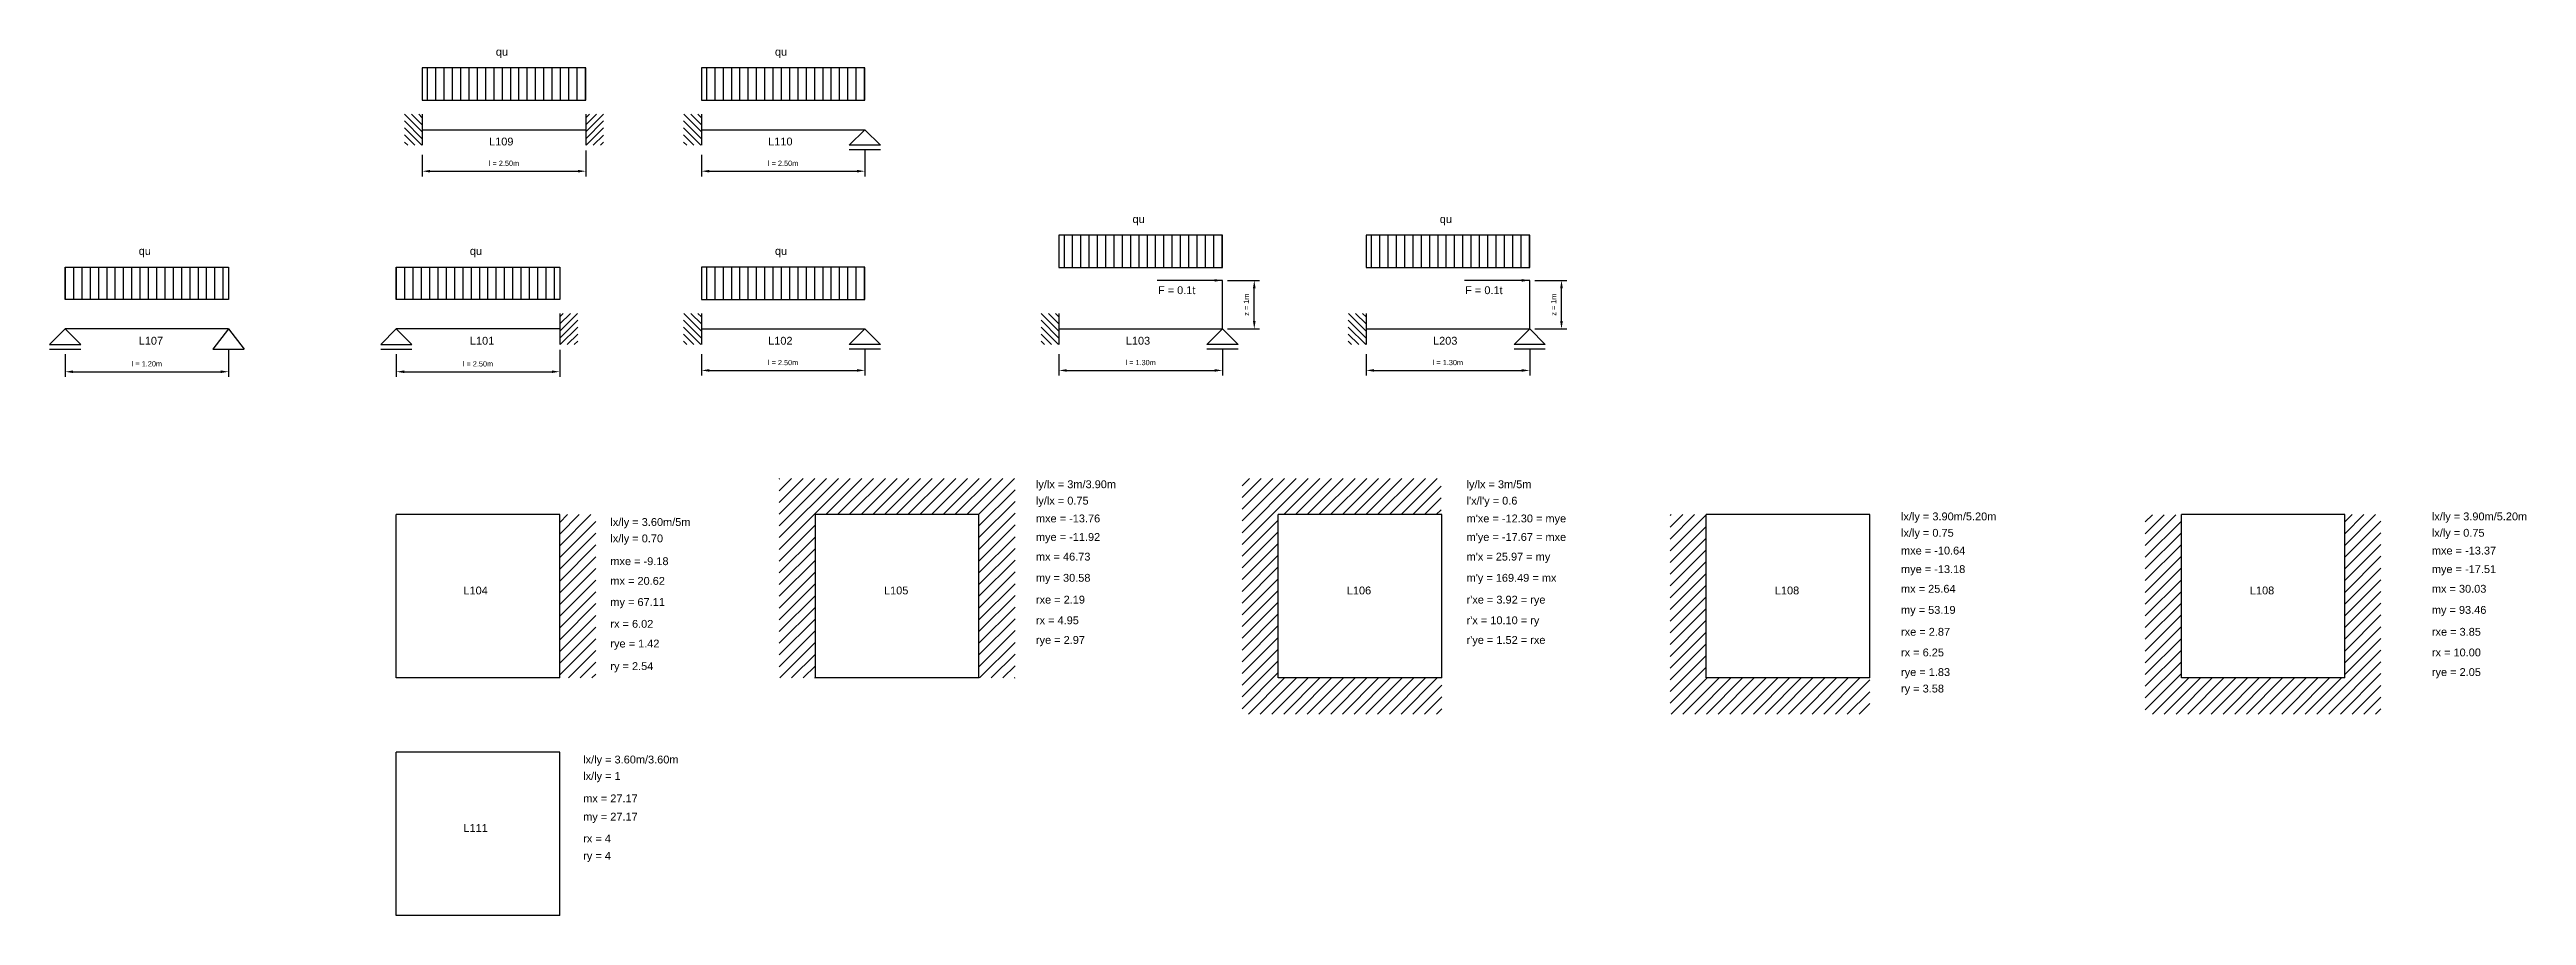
# Model space of a CAD drawing. Header units: millimetres. Extents: x 803.48 to 808.21, y 623.94 to 625.59.
import ezdxf

# ---------------------------------------------------------------- set-up
doc = ezdxf.new("R2010")
doc.units = ezdxf.units.MM
doc.layers.add('texto', color=7, linetype='Continuous')
doc.styles.get("Standard").update_dxf_attribs({"font": 'arial.ttf'})
doc.dimstyles.new('ISO-25', dxfattribs={"dimtxt": 2.5, "dimasz": 2.5, "dimexe": 1.25, "dimexo": 0.625, "dimtad": 1, "dimtxsty": 'Standard', "dimcen": 2.5, "dimadec": 0, "dimazin": 0, "dimtfac": 1, "dimtmove": 0, "dimatfit": 3, "dimfxl": 0, "dimarcsym": 0})

# ---------------------------------------------------------------- blocks, each defined once
blk = doc.blocks.new('*D1')
at = {"layer": 'Defpoints', "color": 0}
for p in [(804.1387, 625.0205), (804.4512, 625.029), (804.4512, 624.9771)]:
    blk.add_point(p, dxfattribs=at)
at = {"layer": 'texto', "color": 0, "lineweight": -2}
for p, q in [((804.1387, 625.0105), (804.1387, 624.9671)), ((804.4512, 625.019), (804.4512, 624.9671)), ((804.1537, 624.9771), (804.4362, 624.9771))]:
    blk.add_line(p, q, dxfattribs=at)
at = {"layer": 'texto', "color": 0}
for points in [[(804.1537, 624.9796), (804.1537, 624.9746), (804.1387, 624.9771)], [(804.4362, 624.9796), (804.4362, 624.9746), (804.4512, 624.9771)]]:
    blk.add_solid(points, dxfattribs=at)
at = {"layer": 'texto', "color": 0, "insert": (804.2949, 624.9921), "char_height": 0.01, "attachment_point": 5}
blk.add_mtext('l = 2.50m', dxfattribs=at)
blk = doc.blocks.new('*D2')
at = {"layer": 'Defpoints', "color": 0}
for p in [(804.7221, 625.0205), (805.0346, 625.029), (805.0346, 624.9796)]:
    blk.add_point(p, dxfattribs=at)
at = {"layer": 'texto', "color": 0, "lineweight": -2}
for p, q in [((804.7221, 625.0105), (804.7221, 624.9696)), ((805.0346, 625.019), (805.0346, 624.9696)), ((804.7371, 624.9796), (805.0196, 624.9796))]:
    blk.add_line(p, q, dxfattribs=at)
at = {"layer": 'texto', "color": 0}
for points in [[(804.7371, 624.9821), (804.7371, 624.9771), (804.7221, 624.9796)], [(805.0196, 624.9821), (805.0196, 624.9771), (805.0346, 624.9796)]]:
    blk.add_solid(points, dxfattribs=at)
at = {"layer": 'texto', "color": 0, "insert": (804.8783, 624.9946), "char_height": 0.01, "attachment_point": 5}
blk.add_mtext('l = 2.50m', dxfattribs=at)
blk = doc.blocks.new('*D3')
at = {"layer": 'Defpoints', "color": 0}
for p in [(805.4058, 625.0205), (805.7183, 625.029), (805.7183, 624.9796)]:
    blk.add_point(p, dxfattribs=at)
at = {"layer": 'texto', "color": 0, "lineweight": -2}
for p, q in [((805.4058, 625.0105), (805.4058, 624.9696)), ((805.7183, 625.019), (805.7183, 624.9696)), ((805.4208, 624.9796), (805.7033, 624.9796))]:
    blk.add_line(p, q, dxfattribs=at)
at = {"layer": 'texto', "color": 0}
for points in [[(805.4208, 624.9821), (805.4208, 624.9771), (805.4058, 624.9796)], [(805.7033, 624.9821), (805.7033, 624.9771), (805.7183, 624.9796)]]:
    blk.add_solid(points, dxfattribs=at)
at = {"layer": 'texto', "color": 0, "insert": (805.562, 624.9946), "char_height": 0.01, "attachment_point": 5}
blk.add_mtext('l = 1.30m', dxfattribs=at)
blk = doc.blocks.new('*D4')
at = {"layer": 'Defpoints', "color": 0}
for p in [(805.7183, 625.1519), (805.7792, 625.1519), (805.7183, 625.0589)]:
    blk.add_point(p, dxfattribs=at)
at = {"layer": 'texto', "color": 0, "lineweight": -2}
for p, q in [((805.7283, 625.1519), (805.7892, 625.1519)), ((805.7792, 625.0739), (805.7792, 625.1369)), ((805.7283, 625.0589), (805.7892, 625.0589))]:
    blk.add_line(p, q, dxfattribs=at)
at = {"layer": 'texto', "color": 0}
for points in [[(805.7767, 625.1369), (805.7817, 625.1369), (805.7792, 625.1519)], [(805.7767, 625.0739), (805.7817, 625.0739), (805.7792, 625.0589)]]:
    blk.add_solid(points, dxfattribs=at)
at = {"layer": 'texto', "color": 0, "insert": (805.7642, 625.1054), "char_height": 0.01, "attachment_point": 5, "rotation": 90}
blk.add_mtext('z = 1m', dxfattribs=at)
blk = doc.blocks.new('*D6')
at = {"layer": 'Defpoints', "color": 0}
for p in [(806.3058, 625.1519), (806.3667, 625.1519), (806.3058, 625.0589)]:
    blk.add_point(p, dxfattribs=at)
at = {"layer": 'texto', "color": 0, "lineweight": -2}
for p, q in [((806.3158, 625.1519), (806.3767, 625.1519)), ((806.3667, 625.0739), (806.3667, 625.1369)), ((806.3158, 625.0589), (806.3767, 625.0589))]:
    blk.add_line(p, q, dxfattribs=at)
at = {"layer": 'texto', "color": 0}
for points in [[(806.3642, 625.1369), (806.3692, 625.1369), (806.3667, 625.1519)], [(806.3642, 625.0739), (806.3692, 625.0739), (806.3667, 625.0589)]]:
    blk.add_solid(points, dxfattribs=at)
at = {"layer": 'texto', "color": 0, "insert": (806.3517, 625.1054), "char_height": 0.01, "attachment_point": 5, "rotation": 90}
blk.add_mtext('z = 1m', dxfattribs=at)
blk = doc.blocks.new('*D5')
at = {"layer": 'Defpoints', "color": 0}
for p in [(805.9933, 625.0205), (806.3058, 625.029), (806.3058, 624.9796)]:
    blk.add_point(p, dxfattribs=at)
at = {"layer": 'texto', "color": 0, "lineweight": -2}
for p, q in [((805.9933, 625.0105), (805.9933, 624.9696)), ((806.3058, 625.019), (806.3058, 624.9696)), ((806.0083, 624.9796), (806.2908, 624.9796))]:
    blk.add_line(p, q, dxfattribs=at)
at = {"layer": 'texto', "color": 0}
for points in [[(806.0083, 624.9821), (806.0083, 624.9771), (805.9933, 624.9796)], [(806.2908, 624.9821), (806.2908, 624.9771), (806.3058, 624.9796)]]:
    blk.add_solid(points, dxfattribs=at)
at = {"layer": 'texto', "color": 0, "insert": (806.1495, 624.9946), "char_height": 0.01, "attachment_point": 5}
blk.add_mtext('l = 1.30m', dxfattribs=at)
blk = doc.blocks.new('*D7')
at = {"layer": 'Defpoints', "color": 0}
for p in [(803.5055, 625.0205), (803.818, 625.029), (803.818, 624.9771)]:
    blk.add_point(p, dxfattribs=at)
at = {"layer": 'texto', "color": 0, "lineweight": -2}
for p, q in [((803.5055, 625.0105), (803.5055, 624.9671)), ((803.818, 625.019), (803.818, 624.9671)), ((803.5205, 624.9771), (803.803, 624.9771))]:
    blk.add_line(p, q, dxfattribs=at)
at = {"layer": 'texto', "color": 0}
for points in [[(803.5205, 624.9796), (803.5205, 624.9746), (803.5055, 624.9771)], [(803.803, 624.9796), (803.803, 624.9746), (803.818, 624.9771)]]:
    blk.add_solid(points, dxfattribs=at)
at = {"layer": 'texto', "color": 0, "insert": (803.6618, 624.9922), "char_height": 0.01, "attachment_point": 5}
blk.add_mtext('l = 1.20m', dxfattribs=at)
blk = doc.blocks.new('*D8')
at = {"layer": 'Defpoints', "color": 0}
for p in [(804.7221, 625.4018), (805.0346, 625.4103), (805.0346, 625.3608)]:
    blk.add_point(p, dxfattribs=at)
at = {"layer": 'texto', "color": 0, "lineweight": -2}
for p, q in [((804.7221, 625.3918), (804.7221, 625.3508)), ((805.0346, 625.4003), (805.0346, 625.3508)), ((804.7371, 625.3608), (805.0196, 625.3608))]:
    blk.add_line(p, q, dxfattribs=at)
at = {"layer": 'texto', "color": 0}
for points in [[(804.7371, 625.3633), (804.7371, 625.3583), (804.7221, 625.3608)], [(805.0196, 625.3633), (805.0196, 625.3583), (805.0346, 625.3608)]]:
    blk.add_solid(points, dxfattribs=at)
at = {"layer": 'texto', "color": 0, "insert": (804.8783, 625.3759), "char_height": 0.01, "attachment_point": 5}
blk.add_mtext('l = 2.50m', dxfattribs=at)
blk = doc.blocks.new('*D9')
at = {"layer": 'Defpoints', "color": 0}
for p in [(804.1884, 625.4018), (804.5009, 625.4103), (804.5009, 625.3608)]:
    blk.add_point(p, dxfattribs=at)
at = {"layer": 'texto', "color": 0, "lineweight": -2}
for p, q in [((804.1884, 625.3918), (804.1884, 625.3508)), ((804.5009, 625.4003), (804.5009, 625.3508)), ((804.2034, 625.3608), (804.4859, 625.3608))]:
    blk.add_line(p, q, dxfattribs=at)
at = {"layer": 'texto', "color": 0}
for points in [[(804.2034, 625.3633), (804.2034, 625.3583), (804.1884, 625.3608)], [(804.4859, 625.3633), (804.4859, 625.3583), (804.5009, 625.3608)]]:
    blk.add_solid(points, dxfattribs=at)
at = {"layer": 'texto', "color": 0, "insert": (804.3446, 625.3759), "char_height": 0.01, "attachment_point": 5}
blk.add_mtext('l = 2.50m', dxfattribs=at)

msp = doc.modelspace()

# ---------------------------------------------------------------- hatches: boundary and pattern name
h = msp.add_hatch()
h.set_pattern_fill('LINE', color=256, scale=0.005, angle=90, style=0)
h.set_pattern_definition([(90, (1072.835348, 577.043488), (0.015875, 1e-18), [])])
h.paths.add_polyline_path([(804.5009, 625.4968), (804.5009, 625.5585), (804.1884, 625.5585), (804.1884, 625.4968)])
h = msp.add_hatch()
h.set_pattern_fill('LINE', color=256, scale=0.005, angle=90, style=0)
h.set_pattern_definition([(90, (1073.369062, 577.043488), (0.015875, 1e-18), [])])
h.paths.add_polyline_path([(805.0346, 625.4968), (805.0346, 625.5585), (804.7221, 625.5585), (804.7221, 625.4968)])
h = msp.add_hatch()
h.set_pattern_fill('LINE', color=256, scale=0.003, angle=45, style=0)
h.set_pattern_definition([(135, (1072.835348, 577.043488), (0.0067351921, 0.0067351921), [])])
h.paths.add_polyline_path([(804.1541, 625.4701), (804.1884, 625.4701), (804.1884, 625.4103), (804.1541, 625.4103)])
h = msp.add_hatch()
h.set_pattern_fill('LINE', color=256, scale=0.003, angle=45, style=0)
h.set_pattern_definition([(45, (535.853873, 577.043488), (-0.0067351921, 0.0067351921), [])])
h.paths.add_polyline_path([(804.5351, 625.4701), (804.5009, 625.4701), (804.5009, 625.4103), (804.5351, 625.4103)])
h = msp.add_hatch()
h.set_pattern_fill('LINE', color=256, scale=0.003, angle=45, style=0)
h.set_pattern_definition([(135, (1073.369062, 577.043488), (0.0067351921, 0.0067351921), [])])
h.paths.add_polyline_path([(804.6878, 625.4701), (804.7221, 625.4701), (804.7221, 625.4103), (804.6878, 625.4103)])
h = msp.add_hatch()
h.set_pattern_fill('LINE', color=256, scale=0.005, angle=90, style=0)
h.set_pattern_definition([(90, (1074.052775, 576.72318), (0.015875, 1e-18), [])])
h.paths.add_polyline_path([(805.7183, 625.1765), (805.7183, 625.2382), (805.4058, 625.2382), (805.4058, 625.1765)])
h = msp.add_hatch()
h.set_pattern_fill('LINE', color=256, scale=0.005, angle=90, style=0)
h.set_pattern_definition([(90, (1074.640275, 576.72318), (0.015875, 1e-18), [])])
h.paths.add_polyline_path([(806.3058, 625.1765), (806.3058, 625.2382), (805.9933, 625.2382), (805.9933, 625.1765)])
h = msp.add_hatch()
h.set_pattern_fill('LINE', color=256, scale=0.005, angle=90, style=0)
h.set_pattern_definition([(90, (535.171023, 576.662257), (-0.015875, 1e-18), [])])
h.paths.add_polyline_path([(803.818, 625.1156), (803.818, 625.1772), (803.5055, 625.1772), (803.5055, 625.1156)])
h = msp.add_hatch()
h.set_pattern_fill('LINE', color=256, scale=0.005, angle=90, style=0)
h.set_pattern_definition([(90, (535.804182, 576.662257), (-0.015875, 1e-18), [])])
h.paths.add_polyline_path([(804.4512, 625.1156), (804.4512, 625.1772), (804.1387, 625.1772), (804.1387, 625.1156)])
h = msp.add_hatch()
h.set_pattern_fill('LINE', color=256, scale=0.005, angle=90, style=0)
h.set_pattern_definition([(90, (1073.369062, 576.662257), (0.015875, 1e-18), [])])
h.paths.add_polyline_path([(805.0346, 625.1156), (805.0346, 625.1772), (804.7221, 625.1772), (804.7221, 625.1156)])
h = msp.add_hatch()
h.set_pattern_fill('LINE', color=256, scale=0.003, angle=45, style=0)
h.set_pattern_definition([(45, (535.804182, 576.662257), (-0.0067351921, 0.0067351921), [])])
h.paths.add_polyline_path([(804.4855, 625.0888), (804.4512, 625.0888), (804.4512, 625.029), (804.4855, 625.029)])
h = msp.add_hatch()
h.set_pattern_fill('LINE', color=256, scale=0.003, angle=45, style=0)
h.set_pattern_definition([(135, (1073.369062, 576.662257), (0.0067351921, 0.0067351921), [])])
h.paths.add_polyline_path([(804.6878, 625.0888), (804.7221, 625.0888), (804.7221, 625.029), (804.6878, 625.029)])
h = msp.add_hatch()
h.set_pattern_fill('LINE', color=256, scale=0.003, angle=45, style=0)
h.set_pattern_definition([(135, (1074.052775, 576.662257), (0.0067351921, 0.0067351921), [])])
h.paths.add_polyline_path([(805.3715, 625.0888), (805.4058, 625.0888), (805.4058, 625.029), (805.3715, 625.029)])
h = msp.add_hatch()
h.set_pattern_fill('LINE', color=256, scale=0.003, angle=45, style=0)
h.set_pattern_definition([(135, (1074.640275, 576.662257), (0.0067351921, 0.0067351921), [])])
h.paths.add_polyline_path([(805.959, 625.0888), (805.9933, 625.0888), (805.9933, 625.029), (805.959, 625.029)])
h = msp.add_hatch()
h.set_pattern_fill('LINE', color=256, scale=0.005, angle=45, style=0)
h.paths.add_polyline_path([(804.871, 624.7727), (804.871, 624.7037), (804.871, 624.3912), (804.9401, 624.3912), (804.9401, 624.7037), (805.2526, 624.7037), (805.2526, 624.3912), (805.3217, 624.3912), (805.3217, 624.7037), (805.3217, 624.7727)])
h = msp.add_hatch()
h.set_pattern_fill('LINE', color=256, scale=0.005, angle=45, style=0)
h.paths.add_polyline_path([(805.756, 624.7727), (805.756, 624.7037), (805.756, 624.3221), (806.1376, 624.3221), (806.1376, 624.3912), (805.8251, 624.3912), (805.8251, 624.7037), (806.1367, 624.7037), (806.1367, 624.7727)])
h = msp.add_hatch()
h.set_pattern_fill('LINE', color=256, scale=0.005, angle=45, style=0)
h.paths.add_polyline_path([(804.4512, 624.3912), (804.5202, 624.3912), (804.5202, 624.7037), (804.4512, 624.7037)])
h = msp.add_hatch()
h.set_pattern_fill('LINE', color=256, scale=0.005, angle=45, style=0)
h.paths.add_polyline_path([(806.5745, 624.3221), (806.956, 624.3221), (806.956, 624.3912), (806.6435, 624.3912), (806.6435, 624.7037), (806.5745, 624.7037)])
h = msp.add_hatch()
h.set_pattern_fill('LINE', color=256, scale=0.005, angle=45, style=0)
h.paths.add_polyline_path([(807.5519, 624.7035), (807.4828, 624.7035), (807.4828, 624.3221), (807.9334, 624.3221), (807.9334, 624.7037), (807.8644, 624.7037), (807.8644, 624.3912), (807.5519, 624.3912)])

# ---------------------------------------------------------------- linework, layer by layer
for p, q in [((804.5009, 625.5585), (804.1884, 625.5585)), ((804.1884, 625.5585), (804.1884, 625.4968)), ((804.5009, 625.4968), (804.5009, 625.5585)), ((804.7221, 625.5585), (804.7221, 625.4968)), ((805.0346, 625.5585), (804.7221, 625.5585)), ((805.0346, 625.4968), (805.0346, 625.5585)), ((804.1884, 625.4968), (804.5009, 625.4968)), ((804.7221, 625.4968), (805.0346, 625.4968)), ((805.4058, 625.2382), (805.4058, 625.1765)), ((805.7183, 625.2382), (805.4058, 625.2382)), ((805.7183, 625.1765), (805.7183, 625.2382)), ((806.3058, 625.2382), (805.9933, 625.2382)), ((805.9933, 625.2382), (805.9933, 625.1765)), ((806.3058, 625.1765), (806.3058, 625.2382)), ((803.5055, 625.1156), (803.5055, 625.1772)), ((803.5055, 625.1772), (803.818, 625.1772)), ((803.818, 625.1772), (803.818, 625.1156)), ((804.1387, 625.1772), (804.4512, 625.1772)), ((804.1387, 625.1156), (804.1387, 625.1772)), ((804.4512, 625.1772), (804.4512, 625.1156)), ((805.0346, 625.1772), (804.7221, 625.1772)), ((804.7221, 625.1772), (804.7221, 625.1156)), ((805.0346, 625.1156), (805.0346, 625.1772)), ((805.4058, 625.1765), (805.7183, 625.1765)), ((805.9933, 625.1765), (806.3058, 625.1765)), ((805.7183, 625.0589), (805.7183, 625.1519)), ((806.3058, 625.0589), (806.3058, 625.1519)), ((803.818, 625.1156), (803.5055, 625.1156)), ((804.4512, 625.1156), (804.1387, 625.1156)), ((804.7221, 625.1156), (805.0346, 625.1156))]:
    msp.add_line(p, q)
at = {"lineweight": 30}
for p, q in [((804.1884, 625.4701), (804.1884, 625.4103)), ((804.5009, 625.4701), (804.5009, 625.4103)), ((804.7221, 625.4701), (804.7221, 625.4103)), ((804.1884, 625.4402), (804.5009, 625.4402)), ((804.7221, 625.4402), (805.0346, 625.4402)), ((805.0346, 625.4402), (805.0047, 625.4103)), ((805.0346, 625.4402), (805.0645, 625.4103)), ((805.0645, 625.4103), (805.0047, 625.4103)), ((805.0645, 625.4018), (805.0047, 625.4018)), ((804.4512, 625.0888), (804.4512, 625.029)), ((804.7221, 625.0888), (804.7221, 625.029)), ((805.4058, 625.0888), (805.4058, 625.029)), ((805.9933, 625.0888), (805.9933, 625.029)), ((803.5055, 625.0589), (803.4756, 625.029)), ((803.818, 625.0589), (803.5055, 625.0589)), ((803.5055, 625.0589), (803.5354, 625.029)), ((803.818, 625.0589), (803.7881, 625.0205)), ((803.818, 625.0589), (803.8479, 625.0205)), ((804.1387, 625.0589), (804.1088, 625.029)), ((804.1387, 625.0589), (804.1686, 625.029)), ((804.4512, 625.0589), (804.1387, 625.0589)), ((804.7221, 625.0589), (805.0346, 625.0589)), ((805.0346, 625.0589), (805.0047, 625.029)), ((805.0346, 625.0589), (805.0645, 625.029)), ((805.4058, 625.0589), (805.7183, 625.0589)), ((805.7183, 625.0589), (805.6884, 625.029)), ((805.7183, 625.0589), (805.7482, 625.029)), ((805.9933, 625.0589), (806.3058, 625.0589)), ((806.3058, 625.0589), (806.2759, 625.029)), ((806.3058, 625.0589), (806.3357, 625.029)), ((803.4756, 625.029), (803.5354, 625.029)), ((803.4756, 625.0205), (803.5354, 625.0205)), ((803.7881, 625.0205), (803.8479, 625.0205)), ((804.1088, 625.029), (804.1686, 625.029)), ((804.1088, 625.0205), (804.1686, 625.0205)), ((805.0645, 625.029), (805.0047, 625.029)), ((805.0645, 625.0205), (805.0047, 625.0205)), ((805.7482, 625.029), (805.6884, 625.029)), ((805.7482, 625.0205), (805.6884, 625.0205)), ((806.3357, 625.029), (806.2759, 625.029)), ((806.3357, 625.0205), (806.2759, 625.0205)), ((804.4512, 624.7037), (804.1387, 624.7037)), ((804.1387, 624.3912), (804.1387, 624.7037)), ((804.4512, 624.3912), (804.4512, 624.7037)), ((804.9401, 624.3912), (804.9401, 624.7037)), ((805.2526, 624.7037), (804.9401, 624.7037)), ((804.9401, 624.3912), (804.9401, 624.7037)), ((805.2526, 624.3912), (805.2526, 624.7037)), ((805.8251, 624.3912), (805.8251, 624.7037)), ((806.1376, 624.7037), (805.8251, 624.7037)), ((805.8251, 624.3912), (805.8251, 624.7037)), ((806.1376, 624.3912), (806.1376, 624.7037)), ((806.6435, 624.3912), (806.6435, 624.7037)), ((806.956, 624.7037), (806.6435, 624.7037)), ((806.6435, 624.3912), (806.6435, 624.7037)), ((806.956, 624.3912), (806.956, 624.7037)), ((807.5519, 624.3912), (807.5519, 624.7037)), ((807.8644, 624.7037), (807.5519, 624.7037)), ((807.5519, 624.3912), (807.5519, 624.7037)), ((807.8644, 624.3912), (807.8644, 624.7037)), ((804.4512, 624.3912), (804.1387, 624.3912)), ((805.2526, 624.3912), (804.9401, 624.3912)), ((806.1376, 624.3912), (805.8251, 624.3912)), ((806.956, 624.3912), (806.6435, 624.3912)), ((807.8644, 624.3912), (807.5519, 624.3912)), ((804.1387, 623.9367), (804.1387, 624.2492)), ((804.4512, 624.2492), (804.1387, 624.2492)), ((804.4512, 623.9367), (804.4512, 624.2492)), ((804.4512, 623.9367), (804.1387, 623.9367))]:
    msp.add_line(p, q, dxfattribs=at)

# ---------------------------------------------------------------- texts
at = {"layer": 'texto'}
for s, p in [('qu', (804.329, 625.5819)), ('qu', (804.8627, 625.5819)), ('L109', (804.316, 625.4101)), ('L110', (804.8497, 625.4101)), ('qu', (805.5464, 625.2616)), ('qu', (806.1339, 625.2616)), ('qu', (803.6461, 625.2007)), ('qu', (804.2793, 625.2007)), ('qu', (804.8627, 625.2007)), ('F = 0.1t', (805.595, 625.1256)), ('F = 0.1t', (806.1825, 625.1256)), ('L107', (803.6461, 625.0289)), ('L101', (804.2793, 625.0289)), ('L102', (804.8497, 625.0289)), ('L103', (805.5335, 625.0289)), ('L203', (806.121, 625.0289)), ('ly/lx = 3m/3.90m', (805.3617, 624.7543)), ('ly/lx = 3m/5m', (806.1852, 624.7543)), ('ly/lx = 0.75', (805.3617, 624.7229)), ('mxe = -13.76', (805.3617, 624.6889)), ("l'x/l'y = 0.6", (806.1852, 624.7229)), ("m'xe = -12.30 = mye", (806.1852, 624.6889)), ('lx/ly = 3.90m/5.20m', (807.0159, 624.6928)), ('lx/ly = 3.90m/5.20m', (808.0309, 624.6928)), ('lx/ly = 3.60m/5m', (804.548, 624.682)), ('lx/ly = 0.70', (804.548, 624.6507)), ('mye = -11.92', (805.3617, 624.6534)), ("m'ye = -17.67 = mxe", (806.1852, 624.6534)), ('lx/ly = 0.75', (807.0159, 624.6614)), ('lx/ly = 0.75', (808.0309, 624.6614)), ('mxe = -9.18', (804.548, 624.6071)), ('mx = 46.73', (805.3617, 624.6158)), ("m'x = 25.97 = my", (806.1852, 624.6158)), ('mxe = -10.64', (807.0159, 624.6274)), ('mxe = -13.37', (808.0309, 624.6274)), ('L104', (804.267, 624.5511)), ('mx = 20.62', (804.548, 624.5694)), ('L105', (805.0712, 624.5511)), ('my = 30.58', (805.3617, 624.5753)), ('L106', (805.9561, 624.5511)), ("m'y = 169.49 = mx", (806.1852, 624.5753)), ('L108', (806.7746, 624.5511)), ('mye = -13.18', (807.0159, 624.5919)), ('mx = 25.64', (807.0159, 624.5543)), ('L108', (807.6829, 624.5511)), ('mye = -17.51', (808.0309, 624.5919)), ('mx = 30.03', (808.0309, 624.5543)), ('my = 67.11', (804.548, 624.529)), ('rxe = 2.19', (805.3617, 624.5335)), ("r'xe = 3.92 = rye", (806.1852, 624.5335)), ('my = 53.19', (807.0159, 624.5139)), ('my = 93.46', (808.0309, 624.5139)), ('rx = 6.02', (804.548, 624.4872)), ('rx = 4.95', (805.3617, 624.494)), ('rye = 2.97', (805.3617, 624.4564)), ("r'x = 10.10 = ry", (806.1852, 624.494)), ("r'ye = 1.52 = rxe", (806.1852, 624.4564)), ('rxe = 2.87', (807.0159, 624.472)), ('rxe = 3.85', (808.0309, 624.472)), ('rye = 1.42', (804.548, 624.4495)), ('ry = 2.54', (804.548, 624.4063)), ('rx = 6.25', (807.0159, 624.4325)), ('rx = 10.00', (808.0309, 624.4325)), ('rye = 1.83', (807.0159, 624.3949)), ('ry = 3.58', (807.0159, 624.3634)), ('rye = 2.05', (808.0309, 624.3949)), ('lx/ly = 3.60m/3.60m', (804.496, 624.2276)), ('lx/ly = 1', (804.496, 624.1962)), ('mx = 27.17', (804.496, 624.1532)), ('L111', (804.267, 624.0966)), ('my = 27.17', (804.496, 624.1183)), ('rx = 4', (804.496, 624.0764)), ('ry = 4', (804.496, 624.0434))]:
    msp.add_text(s, height=0.015, dxfattribs=at).set_placement(p)

# ---------------------------------------------------------------- dimensions: what is measured, and where the dimension line sits
for base, p1, p2, text, picture, middle in [((804.5009, 625.3608), (804.1884, 625.4018), (804.5009, 625.4103), 'l = 2.50m', '*D9', (804.3446, 625.3759)), ((805.0346, 625.3608), (804.7221, 625.4018), (805.0346, 625.4103), 'l = 2.50m', '*D8', (804.8783, 625.3759)), ((803.818, 624.9771), (803.5055, 625.0205), (803.818, 625.029), 'l = 1.20m', '*D7', (803.6618, 624.9922)), ((804.4512, 624.9771), (804.1387, 625.0205), (804.4512, 625.029), 'l = 2.50m', '*D1', (804.2949, 624.9921)), ((805.0346, 624.9796), (804.7221, 625.0205), (805.0346, 625.029), 'l = 2.50m', '*D2', (804.8783, 624.9946)), ((805.7183, 624.9796), (805.4058, 625.0205), (805.7183, 625.029), 'l = 1.30m', '*D3', (805.562, 624.9946)), ((806.3058, 624.9796), (805.9933, 625.0205), (806.3058, 625.029), 'l = 1.30m', '*D5', (806.1495, 624.9946))]:
    dim = msp.add_linear_dim(base=base, p1=p1, p2=p2, text=text, dimstyle='ISO-25', override={"dimtxt": 0.01, "dimasz": 0.015, "dimexe": 0.01, "dimexo": 0.01, "dimgap": 0.01}, dxfattribs=at)
    dim.commit()
    dim.dimension.update_dxf_attribs({"geometry": picture, "text_midpoint": middle})
for base, p1, p2, picture, middle in [((805.7792, 625.1519), (805.7183, 625.0589), (805.7183, 625.1519), '*D4', (805.7642, 625.1054)), ((806.3667, 625.1519), (806.3058, 625.0589), (806.3058, 625.1519), '*D6', (806.3517, 625.1054))]:
    dim = msp.add_linear_dim(base=base, p1=p1, p2=p2, angle=90, text='z = 1m', dimstyle='ISO-25', override={"dimtxt": 0.01, "dimasz": 0.015, "dimexe": 0.01, "dimexo": 0.01, "dimgap": 0.01}, dxfattribs=at)
    dim.commit()
    dim.dimension.update_dxf_attribs({"geometry": picture, "text_midpoint": middle})

# ---------------------------------------------------------------- leaders
for points in [[(805.7183, 625.1519), (805.5935, 625.1519)], [(806.3058, 625.1519), (806.181, 625.1519)]]:
    msp.add_leader(points, dimstyle='ISO-25', override={"dimasz": 0.015, "dimgap": 0.625, "dimtad": 0})

doc.saveas('drawing.dxf')
